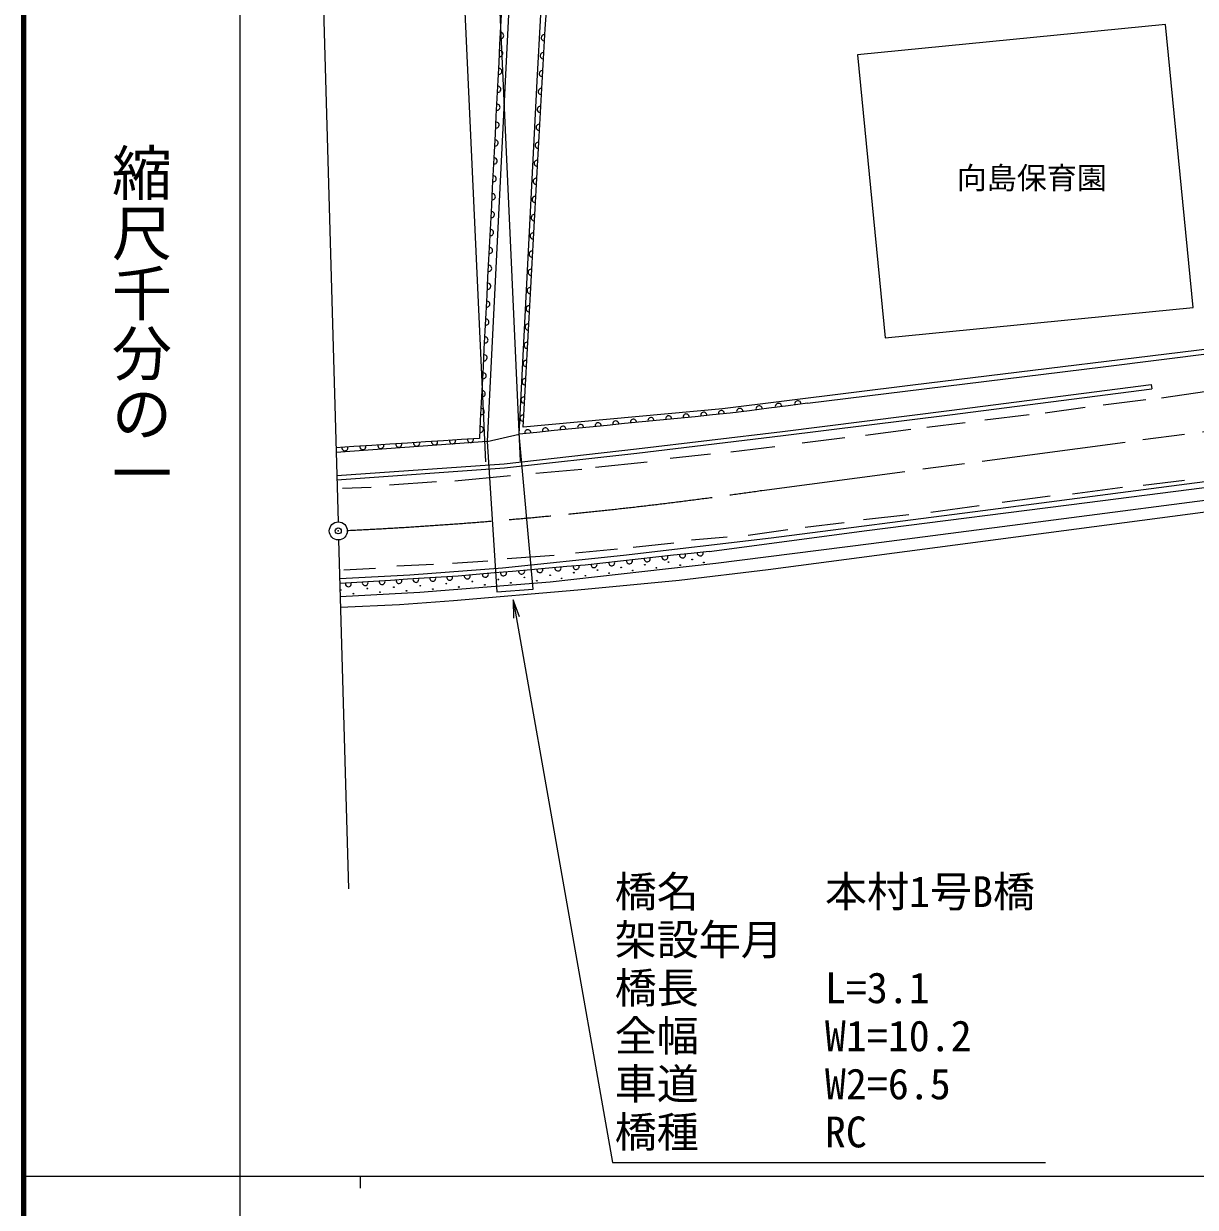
# Model space of a CAD drawing. Units: millimetres, scale not verified. Extents: x 40000 to 680000, y 20000 to 380000.
# Drawn here: x 40000 to 137536, y 202409 to 300915 of the extents above; entities that cross this region are included whole.
import ezdxf
from ezdxf.enums import TextEntityAlignment as Align

# ---------------------------------------------------------------- set-up
doc = ezdxf.new("R2010")
doc.units = ezdxf.units.MM
doc.header["$LTSCALE"] = 1000
doc.header["$PDMODE"] = 32
doc.header["$PDSIZE"] = 500
doc.linetypes.add('CHAIN', pattern=[18.5, 12, -1.5, 3.5, -1.5])
for name, color, linetype, lineweight in [('M-BGD', 7, 'Continuous', 25), ('M-BMK', 2, 'CHAIN', 13), ('M-BMK-SRVR', 3, 'Continuous', 25), ('M-STR-HTXT', 7, 'Continuous', 13), ('M-STR-STR1', 1, 'Continuous', 25), ('M-TTL', 2, 'Continuous', 140), ('M-TTL-BAND', 7, 'Continuous', 25)]:
    doc.layers.add(name, color=color, linetype=linetype, lineweight=lineweight)
doc.layers.add('M-OTRS', color=6, linetype='Continuous')
doc.styles.add('@ＭＳ ゴシック', font='')
doc.styles.add('ＭＳ ゴシック', font='')
doc.styles.get('@ＭＳ ゴシック').set_extended_font_data('@MS Gothic')
doc.styles.get('ＭＳ ゴシック').set_extended_font_data('MS Gothic')

# ---------------------------------------------------------------- blocks, each defined once
blk = doc.blocks.new('open_arrow')
at = {"color": 0, "linetype": 'Continuous', "lineweight": -2}
blk.add_lwpolyline([(7.5, 1.25), (0, 0), (7.5, -1.25)], dxfattribs=at)

msp = doc.modelspace()

# ---------------------------------------------------------------- linework, layer by layer
at = {"layer": 'M-BGD'}
for p, q in [((64175, 329087), (66171, 259452)), ((79775, 302162), (79698, 300672)), ((83425, 300486), (83510, 301978)), ((79698, 300672), (79622, 299182)), ((83341, 298995), (83425, 300486)), ((135047, 300850), (109401, 298327)), ((137364, 277294), (135047, 300850)), ((79622, 299182), (79545, 297692)), ((83257, 297503), (83341, 298995)), ((79545, 297692), (79468, 296202)), ((83172, 296012), (83257, 297503)), ((109401, 298327), (111718, 274771)), ((79468, 296202), (79392, 294712)), ((81241, 266756), (82756, 296126)), ((83088, 294520), (83172, 296012)), ((79392, 294712), (79315, 293222)), ((83004, 293029), (83088, 294520)), ((79315, 293222), (79238, 291732)), ((82919, 291538), (83004, 293029)), ((79238, 291732), (79162, 290242)), ((82835, 290046), (82919, 291538)), ((79162, 290242), (79085, 288752)), ((82751, 288555), (82835, 290046)), ((79085, 288752), (79008, 287262)), ((82667, 287038), (82751, 288555)), ((79008, 287262), (78932, 285772)), ((82583, 285522), (82667, 287038)), ((78932, 285772), (78855, 284282)), ((82498, 284006), (82583, 285522)), ((78855, 284282), (78778, 282792)), ((82414, 282489), (82498, 284006)), ((78778, 282792), (78702, 281302)), ((82330, 280973), (82414, 282489)), ((78702, 281302), (78625, 279812)), ((82246, 279456), (82330, 280973)), ((78625, 279812), (78548, 278322)), ((82162, 277940), (82246, 279456)), ((78548, 278322), (78472, 276832)), ((82078, 276424), (82162, 277940)), ((78472, 276832), (78395, 275342)), ((111718, 274771), (137364, 277294)), ((81994, 274907), (82078, 276424)), ((78395, 275342), (78318, 273852)), ((81910, 273391), (81994, 274907)), ((78318, 273852), (78242, 272362)), ((81826, 271874), (81910, 273391)), ((78242, 272362), (78165, 270872)), ((81742, 270358), (81826, 271874)), ((78165, 270872), (78088, 269382)), ((81658, 268842), (81742, 270358)), ((133858, 270886), (133903, 270539)), ((134712, 269783), (138501, 270319)), ((78088, 269382), (78012, 267892)), ((103649, 269124), (102039, 268915)), ((105259, 269333), (103649, 269124)), ((125027, 268537), (128355, 269010)), ((129876, 269185), (133428, 269634)), ((81574, 267325), (81658, 268842)), ((94424, 268062), (92959, 267917)), ((95888, 268207), (94424, 268062)), ((97353, 268352), (95888, 268207)), ((98818, 268497), (97353, 268352)), ((100428, 268706), (98818, 268497)), ((102039, 268915), (100428, 268706)), ((120004, 267938), (123706, 268400)), ((78012, 267892), (77935, 266402)), ((84170, 267046), (82706, 266901)), ((85635, 267191), (84170, 267046)), ((87100, 267336), (85635, 267191)), ((88565, 267481), (87100, 267336)), ((90029, 267627), (88565, 267481)), ((91494, 267772), (90029, 267627)), ((92959, 267917), (91494, 267772)), ((110069, 266667), (113859, 267166)), ((115180, 267328), (118371, 267726)), ((71965, 266010), (70472, 265912)), ((73457, 266108), (71965, 266010)), ((74950, 266206), (73457, 266108)), ((76442, 266304), (74950, 266206)), ((77935, 266402), (76442, 266304)), ((82706, 266901), (81241, 266756)), ((104814, 266019), (108362, 266468)), ((67487, 265716), (65995, 265618)), ((68980, 265814), (67487, 265716)), ((70472, 265912), (68980, 265814)), ((93809, 264752), (97177, 265121)), ((98864, 265279), (102537, 265720)), ((87590, 263994), (91903, 264454)), ((75896, 262882), (80535, 263304)), ((82624, 263495), (86478, 263840)), ((66534, 262256), (68937, 262332)), ((70445, 262524), (74362, 262805)), ((127321, 261782), (131485, 262340)), ((133199, 262519), (136646, 262938)), ((121444, 261085), (125448, 261623)), ((109908, 259650), (113673, 260069)), ((115526, 260248), (119531, 260826)), ((105066, 259013), (108314, 259391)), ((95602, 257957), (98551, 258216)), ((100304, 258355), (103612, 258833)), ((66214, 257953), (67046, 228928)), ((85939, 256881), (89446, 257200)), ((90741, 257359), (94128, 257698)), ((75698, 256031), (78633, 256217)), ((80254, 256416), (84172, 256695)), ((89686, 256185), (88213, 256023)), ((91159, 256347), (89686, 256185)), ((92632, 256509), (91159, 256347)), ((94105, 256672), (92632, 256509)), ((95579, 256834), (94105, 256672)), ((97052, 256996), (95579, 256834)), ((66639, 255473), (69296, 255606)), ((71076, 255792), (74104, 255925)), ((79184, 255205), (77673, 255074)), ((80695, 255336), (79184, 255205)), ((82206, 255467), (80695, 255336)), ((83717, 255598), (82206, 255467)), ((85228, 255729), (83717, 255598)), ((86739, 255861), (85228, 255729)), ((88213, 256023), (86739, 255861)), ((67725, 254406), (66319, 254317)), ((69131, 254495), (67725, 254406)), ((70537, 254585), (69131, 254495)), ((71944, 254674), (70537, 254585)), ((73350, 254764), (71944, 254674)), ((74756, 254853), (73350, 254764)), ((76162, 254943), (74756, 254853)), ((77673, 255074), (76162, 254943))]:
    msp.add_line(p, q, dxfattribs=at)
for points in [[(82756, 296126), (83654, 312795), (91822, 311977), (128391, 307992), (133013, 308017), (137398, 307441), (140667, 307389), (148571, 306031), (158223, 305415), (158059, 303053), (171297, 302551), (178565, 302068), (205330, 298881), (205476, 297715)], [(64677, 311586), (80775, 310037), (78578, 266137), (66006, 265228)], [(142619, 274334), (114009, 270820), (98182, 268865), (81574, 267325)], [(105259, 269333), (129852, 272365), (143755, 274092)], [(66349, 253253), (72989, 253606), (83817, 254472), (97621, 256015), (110560, 257666), (125096, 259534), (141310, 261645), (158038, 263838), (176931, 266220), (187921, 267465), (201970, 268764), (211498, 269631), (224428, 271233)], [(97052, 256996), (110185, 258736), (128529, 261079), (149149, 263696), (182410, 267958), (196052, 269416), (215007, 271199)], [(66061, 263311), (79998, 264292), (91010, 265520), (103177, 266987), (117051, 268717), (133858, 270886)], [(66071, 262961), (80029, 263944), (91051, 265172), (103220, 266640), (117095, 268370), (133903, 270539)], [(66306, 254755), (72157, 255051), (79852, 255624), (89942, 256674), (102228, 258133), (119850, 260387), (137464, 262704), (170401, 266938), (184228, 268630), (194535, 269708), (203041, 270539), (204754, 270681)], [(222245, 270108), (210064, 268537), (195560, 267303), (178596, 265503), (157912, 262845), (131626, 259384), (101967, 255468), (94581, 254578), (86136, 253784), (75789, 252893), (71290, 252557), (66375, 252340)]]:
    msp.add_lwpolyline(points, dxfattribs=at)
for centre, radius in [((93684, 256109), 29.4), ((95656, 256329), 29.4), ((85796, 255227), 29.4), ((87768, 255447), 29.4), ((88729, 255192), 30), ((89740, 255668), 29.4), ((90701, 255413), 30), ((91712, 255888), 29.4), ((92673, 255633), 30), ((94645, 255854), 30), ((96617, 256074), 30), ((73020, 254140), 29.4), ((75185, 254314), 29.4), ((77350, 254487), 29.4), ((78389, 254209), 30), ((79515, 254660), 29.4), ((80555, 254382), 30), ((81681, 254833), 29.4), ((82720, 254555), 30), ((83824, 255007), 29.4), ((84785, 254752), 30), ((86757, 254972), 30), ((66395, 253786), 29.4), ((67447, 253481), 30), ((68608, 253904), 29.4), ((69660, 253599), 30), ((70821, 254021), 29.4), ((71873, 253717), 30), ((74059, 253862), 30), ((76224, 254035), 30)]:
    msp.add_circle(centre, radius, dxfattribs=at)
for centre, radius, start, end in [((79707, 299925), 253, 256.36205, 97.74595), ((83337, 299743), 253, 76.14081, 277.38439), ((79630, 298435), 253, 256.36392, 97.74408), ((83252, 298252), 253, 76.14081, 277.38439), ((79554, 296945), 253, 256.36392, 97.74408), ((83168, 296760), 253, 76.14081, 277.38439), ((79477, 295455), 253, 256.36392, 97.74408), ((83084, 295269), 253, 76.14081, 277.38439), ((79400, 293965), 253, 256.36522, 97.7452), ((82999, 293777), 253, 76.14081, 277.38439), ((79324, 292475), 253, 256.36205, 97.74595), ((82915, 292286), 253, 76.13981, 277.38755), ((79247, 290985), 253, 256.36383, 97.74417), ((82830, 290795), 253, 76.14095, 277.38654), ((79170, 289495), 253, 256.36392, 97.74408), ((82746, 289303), 253, 76.14095, 277.38654), ((79094, 288005), 253, 256.36392, 97.74408), ((82665, 287799), 257, 77.13882, 276.51546), ((79017, 286515), 253, 256.36408, 97.74622), ((82581, 286283), 257, 77.13895, 276.51759), ((78940, 285025), 253, 256.36205, 97.74595), ((82497, 284766), 257, 77.14083, 276.51571), ((78864, 283535), 253, 256.36392, 97.74408), ((82413, 283250), 257, 77.13895, 276.51759), ((78787, 282045), 253, 256.36392, 97.74408), ((82329, 281733), 257, 77.14072, 276.51581), ((78710, 280555), 253, 256.36507, 97.74306), ((82245, 280217), 257, 77.13871, 276.51556), ((78634, 279065), 253, 256.36408, 97.74622), ((82161, 278701), 257, 77.13884, 276.51769), ((78557, 277575), 253, 256.36195, 97.74605), ((82077, 277184), 257, 77.14083, 276.51571), ((78480, 276085), 253, 256.36392, 97.74408), ((81993, 275668), 257, 77.13882, 276.51546), ((78404, 274595), 253, 256.36392, 97.74408), ((81909, 274151), 257, 77.13895, 276.51759), ((78327, 273105), 253, 256.36392, 97.74408), ((81825, 272635), 257, 77.14083, 276.51571), ((78250, 271614), 253, 256.36408, 97.74622), ((81741, 271119), 257, 77.13884, 276.51769), ((78173, 270124), 253, 256.36205, 97.74595), ((81657, 269602), 257, 77.14072, 276.51581), ((101230, 268838), 272, 1.49845, 193.27939), ((102840, 269047), 272, 1.49845, 193.27939), ((104450, 269256), 272, 1.4987, 193.28124), ((78097, 268634), 253, 256.36392, 97.74408), ((81573, 268086), 257, 77.13871, 276.51556), ((90757, 267749), 250, 354.20678, 197.11099), ((92222, 267894), 250, 354.20625, 197.10919), ((93686, 268039), 250, 354.2066, 197.11118), ((95151, 268184), 250, 354.20566, 197.11234), ((96616, 268329), 250, 354.20678, 197.11099), ((98081, 268474), 250, 354.20644, 197.10901), ((99619, 268629), 272, 1.49657, 193.28127), ((78020, 267144), 253, 256.36507, 97.74306), ((81968, 266878), 250, 354.2066, 197.11118), ((83433, 267023), 250, 354.20678, 197.11099), ((84898, 267168), 250, 354.20678, 197.11099), ((86363, 267313), 250, 354.20625, 197.10919), ((87827, 267458), 250, 354.2066, 197.11118), ((89292, 267603), 250, 354.20678, 197.11099), ((71222, 265915), 254, 173.20472, 14.30235), ((72714, 266013), 254, 173.20373, 14.30349), ((74207, 266111), 254, 173.20373, 14.30349), ((75699, 266209), 254, 173.20672, 14.30035), ((77192, 266307), 254, 173.20589, 14.30362), ((66744, 265621), 254, 173.20589, 14.30362), ((68236, 265719), 254, 173.20589, 14.30362), ((69729, 265817), 254, 173.207, 14.30236), ((88954, 256056), 252, 175.21655, 17.34806), ((90428, 256218), 252, 175.21655, 17.34806), ((91901, 256380), 252, 175.21655, 17.34806), ((93374, 256542), 252, 175.21841, 17.34619), ((94847, 256705), 252, 175.21655, 17.34806), ((96320, 256867), 252, 175.21875, 17.34815), ((78433, 255096), 256, 175.19474, 14.72747), ((79944, 255227), 256, 175.19445, 14.7255), ((81455, 255358), 256, 175.19538, 14.72437), ((82966, 255489), 256, 175.19554, 14.7242), ((84477, 255621), 256, 175.19583, 14.72617), ((85988, 255752), 256, 175.19474, 14.72747), ((87481, 255894), 252, 175.21655, 17.34806), ((67025, 254303), 242, 169.74858, 17.52903), ((68432, 254393), 242, 169.74963, 17.52783), ((69838, 254482), 242, 169.74963, 17.52783), ((71244, 254572), 242, 169.74975, 17.52771), ((72650, 254661), 242, 169.74963, 17.52783), ((74057, 254751), 242, 169.74963, 17.52783), ((75463, 254840), 242, 169.74963, 17.52783), ((76922, 254965), 256, 175.19445, 14.7255)]:
    msp.add_arc(centre, radius, start, end, dxfattribs=at)
at = {"layer": 'M-BMK'}
msp.add_line((101458, 262073), (164478, 270469), dxfattribs=at)
msp.add_arc((49377, 620799), 362487, 272.77742, 278.26058, dxfattribs=at)
at = {"layer": 'M-BMK-SRVR'}
msp.add_circle((66193, 258703), 750, dxfattribs=at)
at = {"layer": 'M-OTRS'}
msp.add_point((66193, 258703), dxfattribs=at)
at = {"layer": 'M-STR-HTXT'}
for p, q in [((78478, 264439), (75046, 339364)), ((77892, 339590), (81345, 264501))]:
    msp.add_line(p, q, dxfattribs=at)
msp.add_lwpolyline([(80756, 252972), (89016, 206126), (125058, 206126)], dxfattribs=at)
at = {"layer": 'M-STR-STR1'}
for p, q in [((78578, 266137), (81241, 266756)), ((78578, 266137), (79394, 253627)), ((82407, 253844), (81241, 266756)), ((79394, 253627), (82407, 253844))]:
    msp.add_line(p, q, dxfattribs=at)
at = {"layer": 'M-TTL'}
msp.add_line((40000, 380000), (40000, 20000), dxfattribs=at)
at = {"layer": 'M-TTL-BAND'}
for p, q in [((58000, 370000), (58000, 20000)), ((40000, 205000), (579000, 205000)), ((68000, 205000), (68000, 204000))]:
    msp.add_line(p, q, dxfattribs=at)

# ---------------------------------------------------------------- block references
at = {"layer": 'M-STR-HTXT', "xscale": 200, "yscale": 200, "rotation": 280}
msp.add_blockref('open_arrow', (80756, 252972), dxfattribs=at)

# ---------------------------------------------------------------- texts
at = {"layer": 'M-STR-HTXT', "style": 'ＭＳ ゴシック'}
msp.add_text('向島保育園', height=1833, dxfattribs=at).set_placement((123922, 288076), align=Align.MIDDLE_CENTER)
for s, p in [('橋名\u3000\u3000\u3000本村1号B橋', (89199, 229964)), ('架設年月\u3000', (89199, 225964)), ('橋長\u3000\u3000\u3000L=3.1', (89199, 221964)), ('全幅\u3000\u3000\u3000W1=10.2', (89199, 217964)), ('車道\u3000\u3000\u3000W2=6.5', (89199, 213964)), ('橋種\u3000\u3000\u3000RC', (89199, 209964))]:
    msp.add_text(s, height=2566, dxfattribs=at).set_placement(p, align=Align.TOP_LEFT)
at = {"layer": 'M-TTL-BAND', "style": '@ＭＳ ゴシック'}
msp.add_text('縮尺千分の一', height=3666, rotation=270, dxfattribs=at).set_placement((49777, 261030), align=Align.MIDDLE_RIGHT)

doc.saveas('drawing.dxf')
